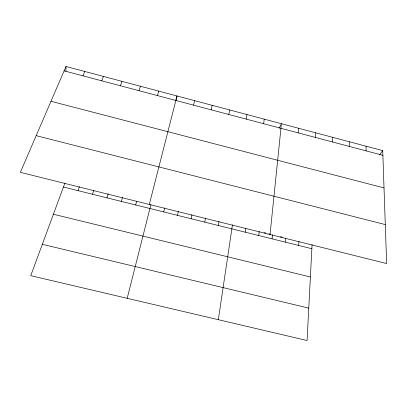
<?xml version="1.0" encoding="UTF-8"?>
<svg xmlns="http://www.w3.org/2000/svg" width="407" height="407" viewBox="0 0 407 407"><rect width="100%" height="100%" fill="white"/><g stroke="black" fill="none" stroke-linecap="round" stroke-linejoin="round"><path stroke-width="0.61" d="M65.959 71.342L66.005 66.478L382.717 150.621L386.65 263.548L20.35 172.354L66.005 66.478M349.242 146.403L349.282 141.738M332.295 141.911L332.443 137.261M312.072 244.617L307.087 340.522L30.749 275.676L64.911 183.069M315.262 137.398L315.517 132.763M298.652 245.452L298.931 241.341M298.143 132.865L298.509 128.246M285.399 242.16L285.739 238.059M272.09 238.853L272.497 234.763M270.044 234.518L281.41 123.703L279.273 128.113M258.73 235.531L259.203 231.451M263.644 123.723L264.229 119.139M245.314 232.204L245.853 228.129M218.32 319.693L232.458 224.791M246.266 119.119L246.957 114.55M218.33 225.498L219.007 221.439M228.795 114.489L229.599 109.941M204.762 222.125L205.499 218.076M191.132 218.742L191.941 214.703M211.238 109.834L212.154 105.306M177.457 215.344L178.332 211.314M193.59 105.159L194.617 100.646M163.721 211.935L164.667 207.911M175.855 100.712L176.994 95.966L149.308 204.462M127.198 298.311L150.946 204.492M135.668 204.965L136.599 201.531M157.473 95.589L158.74 91.112M121.342 201.404L122.507 197.41M106.96 197.833L108.196 193.849M139.001 90.695L140.39 86.238M92.516 194.246L93.829 190.267M120.431 85.77L121.942 81.339M78.017 190.644L79.401 186.676M101.76 80.825L103.393 76.409M82.992 75.85L84.748 71.454M379.431 154.991L382.717 150.621M42.318 244.312L308.771 308.13M53.414 214.245L310.388 276.989M63.451 187.027L311.859 248.728M264.036 232.656L265.847 233.104M268.869 233.857L270.686 234.31M280.321 236.711L282.127 237.159M36.172 135.653L385.292 224.588M50.992 101.292L384.015 187.932M64.118 70.849L382.88 155.316M366.041 146.189L366.102 150.87"/></g></svg>
